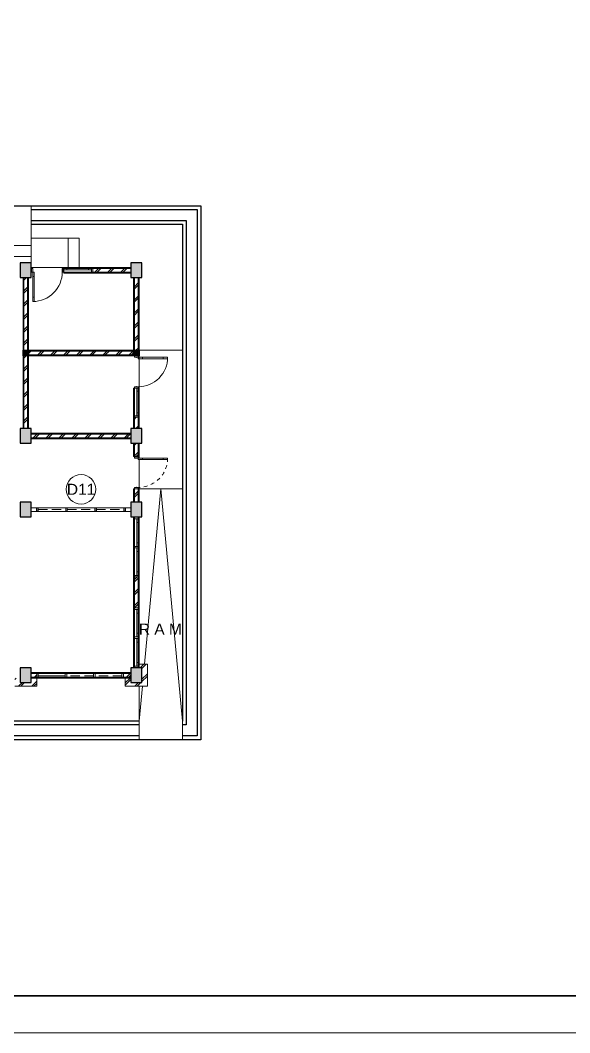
# Model space of a CAD drawing. Header units: millimetres. Extents: x -11 to 1625, y -267 to 180.
# Drawn here: x 1022.79 to 1037.7, y -212 to -184.5 of the extents above; entities that cross this region are included whole.
import ezdxf
from ezdxf.enums import TextEntityAlignment as Align

# ---------------------------------------------------------------- set-up
doc = ezdxf.new("R2010")
doc.units = ezdxf.units.MM
doc.linetypes.add('HIDDEN', pattern=[0.375, 0.25, -0.125])
for name, color, linetype, lineweight in [('ars', 11, 'Continuous', 5), ('dinding', 5, 'Continuous', 15), ('GRS KOP', 1, 'Continuous', 35), ('KOLOM', 1, 'Continuous', 30), ('kop', 7, 'Continuous', 20), ('kus', 63, 'Continuous', 15), ('lan', 7, 'Continuous', 15), ('not', 7, 'Continuous', 20), ('PARTISI', 190, 'Continuous', 9), ('sol kol', 8, 'Continuous', 0)]:
    doc.layers.add(name, color=color, linetype=linetype, lineweight=lineweight)
doc.styles.add('BARU', font='complex.shx')
doc.styles.add('S', font='SIMPLEX', dxfattribs={"width": 1.1})
doc.styles.get("Standard").update_dxf_attribs({"font": 'ARIALUNI.TTF'})
pattern_1 = [(45, (1013.4393, -205.53987), (-0.1767767, 0.1767767), []), (45, (1013.5018, -205.53987), (-0.1767767, 0.1767767), [])]
pattern_2 = [(45, (1012.4393, -205.53987), (-0.1767767, 0.1767767), []), (45, (1012.5018, -205.53987), (-0.1767767, 0.1767767), [])]

# ---------------------------------------------------------------- blocks, each defined once
blk = doc.blocks.new('kop')
at = {"layer": 'GRS KOP'}
blk.add_lwpolyline([(1, 54), (83, 54), (83, 1), (1, 1)], close=True, dxfattribs=at)
at = {"layer": 'kop', "color": 7}
for p, q in [((84, 55), (0, 55)), ((0, 0), (84, 0))]:
    blk.add_line(p, q, dxfattribs=at)
at = {"layer": 'kop', "style": 'BARU', "flags": 4}
for p, height in [((73.8, 5.4), 0.35), ((80.303, 5.382), 0.25), ((73.8, 4.9), 0.35), ((80.303, 4.882), 0.25), ((73.8, 4.4), 0.35), ((80.303, 4.382), 0.25)]:
    blk.add_attdef('-', p, '', height=height, dxfattribs=at)
at = {"layer": 'kop', "flags": 4}
for tag, p in [('AR-00', (78.057, 2.648)), ('00', (81.238, 2.647))]:
    blk.add_attdef(tag, text='', height=0.35, dxfattribs=at).set_placement(p, align=Align.MIDDLE)
blk = doc.blocks.new('KP')
at = {"layer": 'KOLOM'}
blk.add_lwpolyline([(0.075, -0.075), (-0.075, -0.075), (-0.075, 0.075), (0.075, 0.075), (0.075, -0.075)], dxfattribs=at)
blk = doc.blocks.new('K1')
at = {"layer": 'KOLOM'}
blk.add_lwpolyline([(0.2, 0.15), (-0.2, 0.15), (-0.2, -0.15), (0.2, -0.15), (0.2, 0.15)], dxfattribs=at)
blk = doc.blocks.new('P 80')
at = {"linetype": 'HIDDEN', "ltscale": 0.3}
blk.add_lwpolyline([(-0.84, 0.1, -0.414214), (-0.04, 0.9, -1.303225)], format="xyb", dxfattribs=at)
for points in [[(-0.04, 0.9), (-0.08, 0.9), (-0.08, 0.78), (-0.04, 0.78)], [(-0.04, 0.78), (-0.08, 0.78), (-0.08, 0.22), (-0.04, 0.22)], [(-0.835, 0.06), (-0.84, 0.06), (-0.84, 0.061), (-0.84, 0.1), (-0.88, 0.1), (-0.88, 0), (-0.84, 0), (-0.84, 0.056), (-0.835, 0.058)], [(-0.842, 0.002), (-0.878, 0.002), (-0.878, 0.098), (-0.842, 0.098)], [(-0.04, 0.1), (-0.08, 0.1), (-0.08, 0.22), (-0.04, 0.22)], [(-0.045, 0.06), (-0.04, 0.06), (-0.04, 0.061), (-0.04, 0.1), (0, 0.1), (0, 0), (-0.04, 0), (-0.04, 0.056), (-0.045, 0.058)], [(-0.038, 0.002), (-0.002, 0.002), (-0.002, 0.098), (-0.038, 0.098)]]:
    blk.add_lwpolyline(points, close=True)
blk = doc.blocks.new('NOTASI RUANG')
at = {"layer": 'not'}
for height, p in [(0.26, (-0.011, 0.3)), (0.175, (-0.009, -0.017))]:
    blk.add_attdef('RUANG', text='', height=height, dxfattribs=at).set_placement(p, align=Align.MIDDLE_CENTER)
blk = doc.blocks.new('NAV')
blk.add_circle((0, -0.4), 0.4)
at = {"style": 'S', "width": 0.75, "flags": 4}
blk.add_attdef('AV', text='', height=0.3, dxfattribs=at).set_placement((0, -0.4), align=Align.MIDDLE)

msp = doc.modelspace()

# ---------------------------------------------------------------- hatches: boundary and pattern name
at = {"layer": 'ars'}
h = msp.add_hatch(dxfattribs=at)
h.set_pattern_fill('TEMBOK', color=256, scale=0.25)
h.set_pattern_definition(pattern_1)
h.paths.add_polyline_path([(1025.7893097, -191.3398738), (1024.7593097, -191.3398738), (1024.7593097, -191.2398738), (1025.7893097, -191.2398738)])
h = msp.add_hatch(dxfattribs=at)
h.set_pattern_fill('TEMBOK', color=256, scale=0.25)
h.set_pattern_definition(pattern_1)
h.paths.add_polyline_path([(1022.9893097, -195.5898738), (1022.9893097, -191.4898738), (1022.8893097, -191.4898738), (1022.8893097, -195.5898738)])
h = msp.add_hatch(dxfattribs=at)
h.set_pattern_fill('TEMBOK', color=256, scale=0.25)
h.set_pattern_definition(pattern_2)
h.paths.add_polyline_path([(1025.9893097, -191.4898738), (1025.9893097, -193.4648738), (1025.8893097, -193.4648738), (1025.8893097, -191.4898738)])
h = msp.add_hatch(dxfattribs=at)
h.set_pattern_fill('TEMBOK', color=256, scale=0.25)
h.set_pattern_definition(pattern_1)
h.paths.add_polyline_path([(1025.8643097, -193.4898738), (1023.0143097, -193.4898738), (1023.0143097, -193.5898738), (1025.8643097, -193.5898738)])
h = msp.add_hatch(dxfattribs=at)
h.set_pattern_fill('TEMBOK', color=256, scale=0.25)
h.set_pattern_definition(pattern_2)
h.paths.add_polyline_path([(1025.9893097, -195.2848738), (1025.9893097, -195.5898738), (1025.8893097, -195.5898738), (1025.8893097, -195.2848738)])
h = msp.add_hatch(dxfattribs=at)
h.set_pattern_fill('TEMBOK', color=256, scale=0.25)
h.set_pattern_definition(pattern_1)
h.paths.add_polyline_path([(1025.7893097, -195.7398738), (1023.0893097, -195.7398738), (1023.0893097, -195.8398738), (1025.7893097, -195.8398738)])
h = msp.add_hatch(dxfattribs=at)
h.set_pattern_fill('TEMBOK', color=256, scale=0.25)
h.set_pattern_definition(pattern_2)
h.paths.add_polyline_path([(1025.8893097, -196.3498738), (1025.8893097, -195.9898738), (1025.9893097, -195.9898738), (1025.9893097, -196.3498738)])
h = msp.add_hatch(dxfattribs=at)
h.set_pattern_fill('TEMBOK', color=256, scale=0.25)
h.set_pattern_definition(pattern_2)
h.paths.add_polyline_path([(1025.8893097, -197.2298738), (1025.8893097, -197.5898738), (1025.9893097, -197.5898738), (1025.9893097, -197.2298738)])
h = msp.add_hatch(dxfattribs=at)
h.set_pattern_fill('TEMBOK', color=256, scale=0.25)
h.set_pattern_definition([(45, (1023.4393, -203.90987), (-0.176777, 0.176777), []), (45, (1023.5018, -203.90987), (-0.176777, 0.176777), [])])
h.paths.add_polyline_path([(1025.9893097, -199.6198738), (1025.9893097, -200.4598738), (1025.8893097, -200.4598738), (1025.8893097, -199.6198738)])
h = msp.add_hatch(dxfattribs=at)
h.set_pattern_fill('TEMBOK', color=256, scale=0.25)
h.set_pattern_definition([(45, (731.21416, -271), (-0.1767767, 0.1767767), []), (45, (731.27666, -271), (-0.1767767, 0.1767767), [])])
h.paths.add_polyline_path([(1026.0893097, -202.4898738), (1025.7893097, -202.4898738), (1025.7893097, -202.3648738), (1025.6393097, -202.3648738), (1025.6393097, -202.5898738), (1026.2393097, -202.5898738), (1026.2393097, -201.9898738), (1026.0143097, -201.9898738), (1026.0143097, -202.0898738), (1026.0893097, -202.0898738)])
h = msp.add_hatch(dxfattribs=at)
h.set_pattern_fill('TEMBOK', color=256, scale=0.25)
h.set_pattern_definition([(45, (748.21416, -271), (-0.1767767, 0.1767767), []), (45, (748.27666, -271), (-0.1767767, 0.1767767), [])])
h.paths.add_polyline_path([(1022.7893097, -202.4898738), (1022.7893097, -202.3648738), (1022.6393097, -202.3648738), (1022.6393097, -202.5898738), (1023.2393097, -202.5898738), (1023.2393097, -202.3648738), (1023.0893097, -202.3648738), (1023.0893097, -202.4898738)])
h = msp.add_hatch(dxfattribs=at)
h.set_pattern_fill('TEMBOK', color=256, scale=0.25)
h.set_pattern_definition([(45, (1018.82137, -203.86487), (-0.176777, 0.176777), []), (45, (1018.88387, -203.86487), (-0.176777, 0.176777), [])])
h.paths.add_polyline_path([(1023.2393097, -202.2398738), (1023.0893097, -202.2398738), (1023.0893097, -202.3398738), (1023.2393097, -202.3398738)])
h = msp.add_hatch(dxfattribs=at)
h.set_pattern_fill('TEMBOK', color=256, scale=0.25)
h.set_pattern_definition([(45, (1021.32137, -203.86487), (-0.176777, 0.176777), []), (45, (1021.38387, -203.86487), (-0.176777, 0.176777), [])])
h.paths.add_polyline_path([(1025.7893097, -202.2398738), (1025.5893097, -202.2398738), (1025.5893097, -202.3398738), (1025.7893097, -202.3398738)])
at = {"layer": 'sol kol'}
for points in [[(1022.7893097, -191.0898738), (1022.7893097, -191.4898738), (1023.0893097, -191.4898738), (1023.0893097, -191.0898738)], [(1025.7893097, -191.0898738), (1025.7893097, -191.4898738), (1026.0893097, -191.4898738), (1026.0893097, -191.0898738)], [(1022.8643097, -193.4648738), (1023.0143097, -193.4648738), (1023.0143097, -193.6148738), (1022.8643097, -193.6148738)], [(1025.8643097, -193.4648738), (1026.0143097, -193.4648738), (1026.0143097, -193.6148738), (1025.8643097, -193.6148738)], [(1022.7893097, -195.5898738), (1022.7893097, -195.9898738), (1023.0893097, -195.9898738), (1023.0893097, -195.5898738)], [(1025.7893097, -195.5898738), (1025.7893097, -195.9898738), (1026.0893097, -195.9898738), (1026.0893097, -195.5898738)], [(1022.7893097, -197.5898738), (1022.7893097, -197.9898738), (1023.0893097, -197.9898738), (1023.0893097, -197.5898738)], [(1025.7893097, -197.5898738), (1025.7893097, -197.9898738), (1026.0893097, -197.9898738), (1026.0893097, -197.5898738)], [(1022.7893097, -202.0898738), (1022.7893097, -202.4898738), (1023.0893097, -202.4898738), (1023.0893097, -202.0898738)], [(1025.7893097, -202.0898738), (1025.7893097, -202.4898738), (1026.0893097, -202.4898738), (1026.0893097, -202.0898738)]]:
    msp.add_hatch(color=256, dxfattribs=at).paths.add_polyline_path(points)

# ---------------------------------------------------------------- linework, layer by layer
for p, q in [((1001.1893097, -189.5398738), (1027.6893097, -189.5398738)), ((1023.0893097, -189.6398738), (1027.5893097, -189.6398738)), ((1027.5893097, -189.6398738), (1027.5893097, -203.9398738)), ((1027.6893097, -189.5398738), (1027.6893097, -204.0398738)), ((1023.0893097, -189.9398738), (1027.2893097, -189.9398738)), ((1027.2893097, -189.9398738), (1027.2893097, -203.6398738)), ((1023.0893097, -190.0398738), (1027.1893097, -190.0398738)), ((1027.1893097, -190.0398738), (1027.1893097, -203.5398738)), ((1026.0143097, -203.5398738), (1017.1893097, -203.5398738)), ((1026.0143097, -203.6398738), (1017.2893097, -203.6398738)), ((1027.2893097, -203.6398738), (1027.1893097, -203.6398738)), ((1026.0143097, -203.9398738), (1017.5893097, -203.9398738)), ((1027.6893097, -204.0398738), (1017.6893097, -204.0398738)), ((1027.5893097, -203.9398738), (1027.1893097, -203.9398738))]:
    msp.add_line(p, q)
at = {"layer": 'ars'}
for points in [[(1025.7893097, -191.3398738), (1024.7593097, -191.3398738), (1024.7593097, -191.2398738), (1025.7893097, -191.2398738)], [(1022.9893097, -195.5898738), (1022.9893097, -191.4898738), (1022.8893097, -191.4898738), (1022.8893097, -195.5898738)], [(1025.9893097, -191.4898738), (1025.9893097, -193.4648738), (1025.8893097, -193.4648738), (1025.8893097, -191.4898738)], [(1025.8643097, -193.4898738), (1023.0143097, -193.4898738), (1023.0143097, -193.5898738), (1025.8643097, -193.5898738)], [(1025.9893097, -195.2848738), (1025.9893097, -195.5898738), (1025.8893097, -195.5898738), (1025.8893097, -195.2848738)], [(1025.7893097, -195.7398738), (1023.0893097, -195.7398738), (1023.0893097, -195.8398738), (1025.7893097, -195.8398738)], [(1025.8893097, -196.3498738), (1025.8893097, -195.9898738), (1025.9893097, -195.9898738), (1025.9893097, -196.3498738)], [(1025.8893097, -197.2298738), (1025.8893097, -197.5898738), (1025.9893097, -197.5898738), (1025.9893097, -197.2298738)], [(1025.9893097, -199.6198738), (1025.9893097, -200.4598738), (1025.8893097, -200.4598738), (1025.8893097, -199.6198738)], [(1023.2393097, -202.2398738), (1023.0893097, -202.2398738), (1023.0893097, -202.3398738), (1023.2393097, -202.3398738)], [(1025.7893097, -202.2398738), (1025.5893097, -202.2398738), (1025.5893097, -202.3398738), (1025.7893097, -202.3398738)]]:
    msp.add_lwpolyline(points, close=True, dxfattribs=at)
at = {"layer": 'dinding'}
for points in [[(1025.7893097, -191.3648738), (1024.7593097, -191.3648738), (1024.7593097, -191.2148738), (1025.7893097, -191.2148738)], [(1023.0143097, -195.5898738), (1023.0143097, -191.4898738), (1022.8643097, -191.4898738), (1022.8643097, -195.5898738)], [(1026.0143097, -191.4898738), (1026.0143097, -193.4648738), (1025.8643097, -193.4648738), (1025.8643097, -191.4898738)], [(1025.8643097, -193.4648738), (1023.0143097, -193.4648738), (1023.0143097, -193.6148738), (1025.8643097, -193.6148738)], [(1026.0143097, -195.2848738), (1026.0143097, -195.5898738), (1025.8643097, -195.5898738), (1025.8643097, -195.2848738)], [(1025.7893097, -195.7148738), (1023.0893097, -195.7148738), (1023.0893097, -195.8648738), (1025.7893097, -195.8648738)], [(1025.8643097, -196.3498738), (1025.8643097, -195.9898738), (1026.0143097, -195.9898738), (1026.0143097, -196.3498738)], [(1025.8643097, -197.2298738), (1025.8643097, -197.5898738), (1026.0143097, -197.5898738), (1026.0143097, -197.2298738)], [(1026.0143097, -199.6198738), (1026.0143097, -200.4598738), (1025.8643097, -200.4598738), (1025.8643097, -199.6198738)], [(1023.2393097, -202.2148738), (1023.0893097, -202.2148738), (1023.0893097, -202.3648738), (1023.2393097, -202.3648738)], [(1025.7893097, -202.2148738), (1025.5893097, -202.2148738), (1025.5893097, -202.3648738), (1025.7893097, -202.3648738)]]:
    msp.add_lwpolyline(points, close=True, dxfattribs=at)
at = {"layer": 'kus'}
for p, q in [((1024.7193097, -191.2398738), (1023.9693097, -191.2398738)), ((1024.7193097, -191.2748738), (1023.9693097, -191.2748738)), ((1024.7193097, -191.3398738), (1023.9693097, -191.3398738)), ((1024.0493097, -191.2748738), (1024.0493097, -191.2398738)), ((1024.6393097, -191.2748738), (1024.6393097, -191.2398738)), ((1025.8893097, -195.2448738), (1025.8893097, -194.4948738)), ((1025.9543097, -195.2448738), (1025.9543097, -194.4948738)), ((1025.9543097, -194.5748738), (1025.9893097, -194.5748738)), ((1025.9893097, -195.2448738), (1025.9893097, -194.4948738)), ((1025.9543097, -195.1648738), (1025.9893097, -195.1648738)), ((1023.2743097, -197.7398738), (1024.0243097, -197.7398738)), ((1023.2743097, -197.8398738), (1024.0243097, -197.8398738)), ((1024.0643097, -197.7398738), (1024.8143097, -197.7398738)), ((1024.0643097, -197.8398738), (1024.8143097, -197.8398738)), ((1024.8543097, -197.7398738), (1025.6043097, -197.7398738)), ((1024.8543097, -197.8398738), (1025.6043097, -197.8398738)), ((1025.8893097, -198.7898738), (1025.8893097, -198.0398738)), ((1025.9543097, -198.7898738), (1025.9543097, -198.0398738)), ((1025.9543097, -198.1398738), (1025.9893097, -198.1398738)), ((1025.9893097, -198.7898738), (1025.9893097, -198.0398738)), ((1025.9543097, -198.6898738), (1025.9893097, -198.6898738)), ((1025.8893097, -199.5798738), (1025.8893097, -198.8298738)), ((1025.9543097, -199.5798738), (1025.9543097, -198.8298738)), ((1025.9543097, -198.9298738), (1025.9893097, -198.9298738)), ((1025.9893097, -199.5798738), (1025.9893097, -198.8298738)), ((1025.9543097, -199.4798738), (1025.9893097, -199.4798738)), ((1025.8893097, -200.4998738), (1025.8893097, -201.2498738)), ((1025.9543097, -200.4998738), (1025.9543097, -201.2498738)), ((1025.9543097, -200.5998738), (1025.9893097, -200.5998738)), ((1025.9893097, -200.4998738), (1025.9893097, -201.2498738)), ((1025.8893097, -201.2898738), (1025.8893097, -202.0398738)), ((1025.9543097, -201.1498738), (1025.9893097, -201.1498738)), ((1025.9543097, -201.2898738), (1025.9543097, -202.0398738)), ((1025.9893097, -201.2898738), (1025.9893097, -202.0398738)), ((1025.9543097, -201.3898738), (1025.9893097, -201.3898738)), ((1025.9543097, -201.9398738), (1025.9893097, -201.9398738)), ((1024.0093097, -202.2398738), (1023.2793097, -202.2398738)), ((1024.0093097, -202.3048738), (1023.2793097, -202.3048738)), ((1024.0093097, -202.3398738), (1023.2793097, -202.3398738)), ((1024.7793097, -202.2398738), (1024.0493097, -202.2398738)), ((1024.7793097, -202.3398738), (1024.0493097, -202.3398738)), ((1025.5493097, -202.2398738), (1024.8193097, -202.2398738)), ((1025.5493097, -202.3398738), (1024.8193097, -202.3398738))]:
    msp.add_line(p, q, dxfattribs=at)
at = {"layer": 'kus', "linetype": 'HIDDEN'}
for p, q in [((1023.2743097, -197.7898738), (1024.0243097, -197.7898738)), ((1024.0643097, -197.7898738), (1024.8143097, -197.7898738)), ((1024.8543097, -197.7898738), (1025.6043097, -197.7898738)), ((1024.7793097, -202.3048738), (1024.0493097, -202.3048738)), ((1025.5493097, -202.3048738), (1024.8193097, -202.3048738))]:
    msp.add_line(p, q, dxfattribs=at)
at = {"layer": 'kus'}
for points in [[(1023.134198, -191.2998738), (1023.1293097, -191.2998738), (1023.1293097, -191.3013262), (1023.1293097, -191.3398738), (1023.0893097, -191.3398738), (1023.0893097, -191.2398738), (1023.1293097, -191.2398738), (1023.1293097, -191.2963678), (1023.134198, -191.2981266)], [(1023.1273097, -191.2418738), (1023.0913097, -191.2418738), (1023.0913097, -191.3378738), (1023.1273097, -191.3378738)], [(1023.1293097, -191.3398738), (1023.1693097, -191.3398738), (1023.1693097, -191.4598738), (1023.1293097, -191.4598738)], [(1023.9244214, -191.2998738), (1023.9293097, -191.2998738), (1023.9293097, -191.3013262), (1023.9293097, -191.3398738), (1023.9693097, -191.3398738), (1023.9693097, -191.2398738), (1023.9293097, -191.2398738), (1023.9293097, -191.2963678), (1023.9244214, -191.2981266)], [(1023.9313097, -191.2418738), (1023.9673097, -191.2418738), (1023.9673097, -191.3378738), (1023.9313097, -191.3378738)], [(1024.7593097, -191.3398738), (1024.7593097, -191.2398738), (1024.7193097, -191.2398738), (1024.7193097, -191.3398738)], [(1024.7573097, -191.3378738), (1024.7573097, -191.2418738), (1024.7213097, -191.2418738), (1024.7213097, -191.3378738)], [(1023.1293097, -192.0198738), (1023.1693097, -192.0198738), (1023.1693097, -191.4598738), (1023.1293097, -191.4598738)], [(1023.1293097, -192.1398738), (1023.1693097, -192.1398738), (1023.1693097, -192.0198738), (1023.1293097, -192.0198738)], [(1025.9493097, -193.6597621), (1025.9493097, -193.6548738), (1025.950762, -193.6548738), (1025.9893097, -193.6548738), (1025.9893097, -193.6148738), (1025.8893097, -193.6148738), (1025.8893097, -193.6548738), (1025.9458037, -193.6548738), (1025.9475625, -193.6597621)], [(1025.8913097, -193.6528738), (1025.8913097, -193.6168738), (1025.9873097, -193.6168738), (1025.9873097, -193.6528738)], [(1025.9893097, -193.6548738), (1025.9893097, -193.6948738), (1026.1093097, -193.6948738), (1026.1093097, -193.6548738)], [(1026.6693097, -193.6548738), (1026.6693097, -193.6948738), (1026.1093097, -193.6948738), (1026.1093097, -193.6548738)], [(1026.7893097, -193.6548738), (1026.7893097, -193.6948738), (1026.6693097, -193.6948738), (1026.6693097, -193.6548738)], [(1025.9493097, -194.4499855), (1025.9493097, -194.4548738), (1025.950762, -194.4548738), (1025.9893097, -194.4548738), (1025.9893097, -194.4948738), (1025.8893097, -194.4948738), (1025.8893097, -194.4548738), (1025.9458037, -194.4548738), (1025.9475625, -194.4499855)], [(1025.8913097, -194.4568738), (1025.8913097, -194.4928738), (1025.9873097, -194.4928738), (1025.9873097, -194.4568738)], [(1025.8893097, -195.2848738), (1025.9893097, -195.2848738), (1025.9893097, -195.2448738), (1025.8893097, -195.2448738)], [(1025.8913097, -195.2828738), (1025.9873097, -195.2828738), (1025.9873097, -195.2468738), (1025.8913097, -195.2468738)], [(1023.2743097, -197.8398738), (1023.2343097, -197.8398738), (1023.2343097, -197.7398738), (1023.2743097, -197.7398738)], [(1023.2723097, -197.8378738), (1023.2363097, -197.8378738), (1023.2363097, -197.7418738), (1023.2723097, -197.7418738)], [(1024.0643097, -197.8398738), (1024.0243097, -197.8398738), (1024.0243097, -197.7398738), (1024.0643097, -197.7398738)], [(1024.0623097, -197.8378738), (1024.0263097, -197.8378738), (1024.0263097, -197.7418738), (1024.0623097, -197.7418738)], [(1024.8543097, -197.8398738), (1024.8143097, -197.8398738), (1024.8143097, -197.7398738), (1024.8543097, -197.7398738)], [(1024.8523097, -197.8378738), (1024.8163097, -197.8378738), (1024.8163097, -197.7418738), (1024.8523097, -197.7418738)], [(1025.6443097, -197.8398738), (1025.6043097, -197.8398738), (1025.6043097, -197.7398738), (1025.6443097, -197.7398738)], [(1025.6423097, -197.8378738), (1025.6063097, -197.8378738), (1025.6063097, -197.7418738), (1025.6423097, -197.7418738)], [(1025.9893097, -198.0398738), (1025.9893097, -197.9998738), (1025.8893097, -197.9998738), (1025.8893097, -198.0398738)], [(1025.9893097, -198.8298738), (1025.9893097, -198.7898738), (1025.8893097, -198.7898738), (1025.8893097, -198.8298738)], [(1025.9893097, -199.6198738), (1025.9893097, -199.5798738), (1025.8893097, -199.5798738), (1025.8893097, -199.6198738)], [(1025.9893097, -200.4598738), (1025.9893097, -200.4998738), (1025.8893097, -200.4998738), (1025.8893097, -200.4598738)], [(1025.9893097, -201.2498738), (1025.9893097, -201.2898738), (1025.8893097, -201.2898738), (1025.8893097, -201.2498738)], [(1025.9893097, -202.0398738), (1025.9893097, -202.0798738), (1025.8893097, -202.0798738), (1025.8893097, -202.0398738)], [(1023.2793097, -202.3398738), (1023.2393097, -202.3398738), (1023.2393097, -202.2398738), (1023.2793097, -202.2398738)], [(1024.0493097, -202.3398738), (1024.0093097, -202.3398738), (1024.0093097, -202.2398738), (1024.0493097, -202.2398738)], [(1024.8193097, -202.3398738), (1024.7793097, -202.3398738), (1024.7793097, -202.2398738), (1024.8193097, -202.2398738)], [(1025.5893097, -202.3398738), (1025.5493097, -202.3398738), (1025.5493097, -202.2398738), (1025.5893097, -202.2398738)]]:
    msp.add_lwpolyline(points, close=True, dxfattribs=at)
for points in [[(1023.9293097, -191.3398738, -0.4142135624), (1023.1293097, -192.1398738, -1.3032253728)], [(1025.9893097, -194.4548738, 0.4142135624), (1026.7893097, -193.6548738, 1.3032253728)]]:
    msp.add_lwpolyline(points, format="xyb", dxfattribs=at)
at = {"layer": 'lan'}
for p, q in [((1023.0893097, -190.3148738), (1023.0893097, -189.5398738)), ((1023.0893097, -191.0898738), (1023.0893097, -190.3148738)), ((1024.3893097, -190.4148738), (1023.0893097, -190.4148738)), ((1024.0893097, -191.2148738), (1024.0893097, -190.4148738)), ((1024.3893097, -191.2148738), (1024.3893097, -190.4148738)), ((1020.0893097, -190.6148738), (1023.0893097, -190.6148738)), ((1020.0893097, -190.9148738), (1023.0893097, -190.9148738)), ((1023.9693097, -191.2148738), (1023.0893097, -191.2148738)), ((1026.0143097, -193.4648738), (1027.1893097, -193.4648738)), ((1026.0143097, -194.4948738), (1026.0143097, -193.6148738)), ((1026.0143097, -196.3898738), (1026.0143097, -196.3498738)), ((1026.0143097, -197.2298738), (1026.0143097, -196.4298738)), ((1026.0143097, -197.2298738), (1027.1893097, -197.2298738)), ((1026.1586243, -201.9898738), (1026.6018097, -197.2298738)), ((1027.1893097, -203.5398738), (1026.6018097, -197.2298738)), ((1026.2393097, -201.9898738), (1026.0143097, -201.9898738)), ((1026.2393097, -201.9898738), (1026.2393097, -202.5898738)), ((1023.2393097, -202.3648738), (1023.2393097, -202.5898738)), ((1025.6393097, -202.3648738), (1025.6393097, -202.5898738)), ((1023.2393097, -202.5898738), (1022.6393097, -202.5898738)), ((1026.2393097, -202.5898738), (1025.6393097, -202.5898738)), ((1026.0143097, -203.5398738), (1026.1027606, -202.5898738)), ((1026.0143097, -202.5898738), (1026.0143097, -204.0398738)), ((1027.1893097, -203.5398738), (1027.1893097, -204.0398738))]:
    msp.add_line(p, q, dxfattribs=at)
for points in [[(1024.7593097, -191.2148738), (1023.9693097, -191.2148738), (1023.9693097, -191.3648738), (1024.7593097, -191.3648738)], [(1026.0143097, -195.2848738), (1026.0143097, -194.4948738), (1025.8643097, -194.4948738), (1025.8643097, -195.2848738)], [(1026.0143097, -197.9898738), (1026.0143097, -199.6198738), (1025.8643097, -199.6198738), (1025.8643097, -197.9898738)], [(1026.0143097, -200.4598738), (1026.0143097, -202.0898738), (1025.8643097, -202.0898738), (1025.8643097, -200.4598738)], [(1023.2393097, -202.2148738), (1025.5893097, -202.2148738), (1025.5893097, -202.3648738), (1023.2393097, -202.3648738)]]:
    msp.add_lwpolyline(points, close=True, dxfattribs=at)
at = {"layer": 'PARTISI'}
for points in [[(1023.0893097, -197.7398738), (1023.2343097, -197.7398738), (1023.2343097, -197.8398738), (1023.0893097, -197.8398738)], [(1025.6443097, -197.7398738), (1025.7893097, -197.7398738), (1025.7893097, -197.8398738), (1025.6443097, -197.8398738)]]:
    msp.add_lwpolyline(points, close=True, dxfattribs=at)

# ---------------------------------------------------------------- block references
ref = msp.add_blockref('NOTASI RUANG', (1026.5980761, -201.2274564), dxfattribs=dict(xscale=0.6323962268195373, yscale=0.6323962268195373, zscale=0.6323962268195373))
ref.add_attrib('RUANG', 'R A M', dxfattribs={"layer": 'not', "height": 0.3}).set_placement((1026.5910103, -201.0378719), align=Align.MIDDLE_CENTER)
at = {"layer": 'KOLOM'}
for name, p, rotation in [('K1', (1022.9393097, -191.2898738), 90), ('K1', (1025.9393097, -191.2898738), 90), ('KP', (1022.9393097, -193.5398738), 180), ('KP', (1025.9393097, -193.5398738), 180), ('K1', (1022.9393097, -195.7898738), 90), ('K1', (1025.9393097, -195.7898738), 90), ('K1', (1022.9393097, -197.7898738), 90), ('K1', (1025.9393097, -197.7898738), 90), ('K1', (1022.9393097, -202.2898738), 90), ('K1', (1025.9393097, -202.2898738), 90)]:
    msp.add_blockref(name, p, dxfattribs=dict(at, rotation=rotation))
at = {"layer": 'kop'}
for p in [(995.2141622, -212), (995.2141622, -267)]:
    msp.add_blockref('kop', p, dxfattribs=at)
at = {"layer": 'kus', "xscale": -1, "rotation": 270.0000000130308}
msp.add_blockref('P 80', (1025.8893097, -196.3498738), dxfattribs=at)
at = {"layer": 'not'}
ref = msp.add_blockref('NAV', (1024.4393097, -197.6398738), dxfattribs=dict(at, xscale=-1, rotation=180))
ref.add_attrib('AV', 'D11', dxfattribs={"layer": '0', "height": 0.3, "flags": 4}).set_placement((1024.4393097, -197.2398738), align=Align.MIDDLE)

doc.saveas('drawing.dxf')
